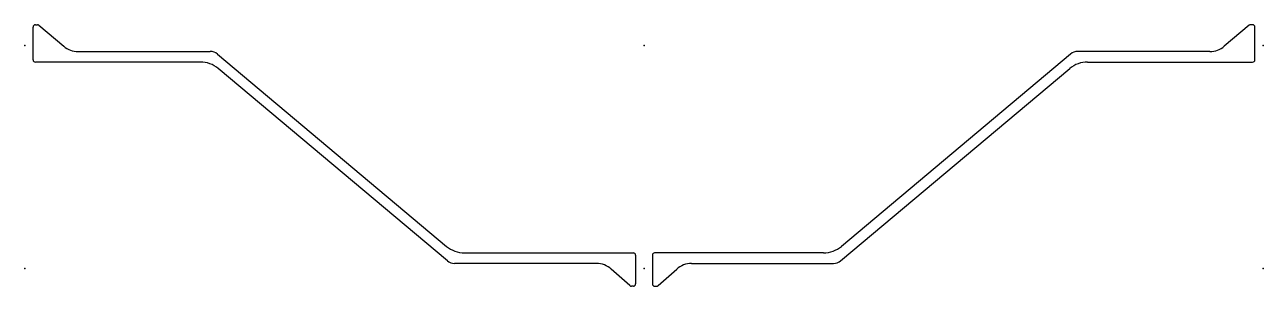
# Model space of a CAD drawing. Extents: x 0 to 1110, y -216 to 18.
import ezdxf

# ---------------------------------------------------------------- set-up
doc = ezdxf.new("R2010")
doc.units = 0
doc.header["$MEASUREMENT"] = 0
doc.layers.get('0').update_dxf_attribs({"color": 5, "linetype": 'CONTINUOUS'})

msp = doc.modelspace()

# ---------------------------------------------------------------- linework, layer by layer
at = {"linetype": 'Continuous'}
for p, q in [((7.5, -12.97), (7.5, 16.43)), ((9.5, 18.43), (11.27279, 18.43)), ((12.55738, 17.96291), (34.94622, -0.79912)), ((1097.44263, 17.96291), (1075.05383, -0.79912)), ((1100.5, 18.43), (1098.72717, 18.43)), ((1102.5, -12.97), (1102.5, 16.43)), ((47.79215, -5.47), (166.28027, -5.47)), ((172.70818, -7.80958), (378.05954, -180.12105)), ((937.29181, -7.80958), (731.94043, -180.12105)), ((1062.20789, -5.47), (943.71973, -5.47)), ((157.3707, -14.97), (9.5, -14.97)), ((378.79181, -193.13042), (173.44044, -20.81894)), ((731.20819, -193.13042), (936.55957, -20.81894)), ((952.62933, -14.97), (1100.5, -14.97)), ((394.1293, -185.97), (545.5, -185.97)), ((547.5, -187.97), (547.5, -213.87)), ((562.5, -187.97), (562.5, -213.87)), ((715.87067, -185.97), (564.5, -185.97)), ((512.40839, -195.47), (385.21973, -195.47)), ((597.59161, -195.47), (724.78027, -195.47)), ((542.43207, -215.36626), (525.6795, -200.50746)), ((567.56793, -215.36626), (584.3205, -200.50746)), ((545.5, -215.87), (543.75916, -215.87)), ((564.5, -215.87), (566.24084, -215.87))]:
    msp.add_line(p, q, dxfattribs=at)
for centre, radius, start, end in [((9.5, 16.43), 2, 90, 180), ((11.27279, 16.43), 2, 50.03669, 90), ((1098.72717, 16.43), 2, 90, 129.96227), ((1100.5, 16.43), 2, 0, 90), ((47.79215, 14.53), 20, 230.03671, 270), ((166.28027, -15.47), 10, 49.9998, 90), ((943.71973, -15.47), 10, 90, 130.00026), ((1062.20789, 14.53), 20, 270, 309.96332), ((9.5, -12.97), 2, 180, 270), ((157.3707, -39.97), 25, 49.99982, 90), ((952.62933, -39.97), 25, 90, 130.00021), ((1100.5, -12.97), 2, 270, 0), ((394.1293, -160.97), 25, 229.99978, 270), ((545.5, -187.97), 2, 0, 90), ((564.5, -187.97), 2, 90, 180), ((715.87067, -160.97), 25, 270, 310.00022), ((385.21973, -185.47), 10, 229.99971, 270), ((512.40839, -215.47), 20, 48.42838, 90), ((597.59161, -215.47), 20, 90, 131.57162), ((724.78027, -185.47), 10, 270, 310.00029), ((543.75916, -213.87), 2, 228.42905, 270), ((545.5, -213.87), 2, 270, 0), ((564.5, -213.87), 2, 180, 270), ((566.24084, -213.87), 2, 270, 311.57095)]:
    msp.add_arc(centre, radius, start, end, dxfattribs=at)
for p in [(0, 0), (555, 0), (1110, 0), (0, -200), (555, -200), (1110, -200)]:
    msp.add_point(p, dxfattribs=at)

doc.saveas('drawing.dxf')
